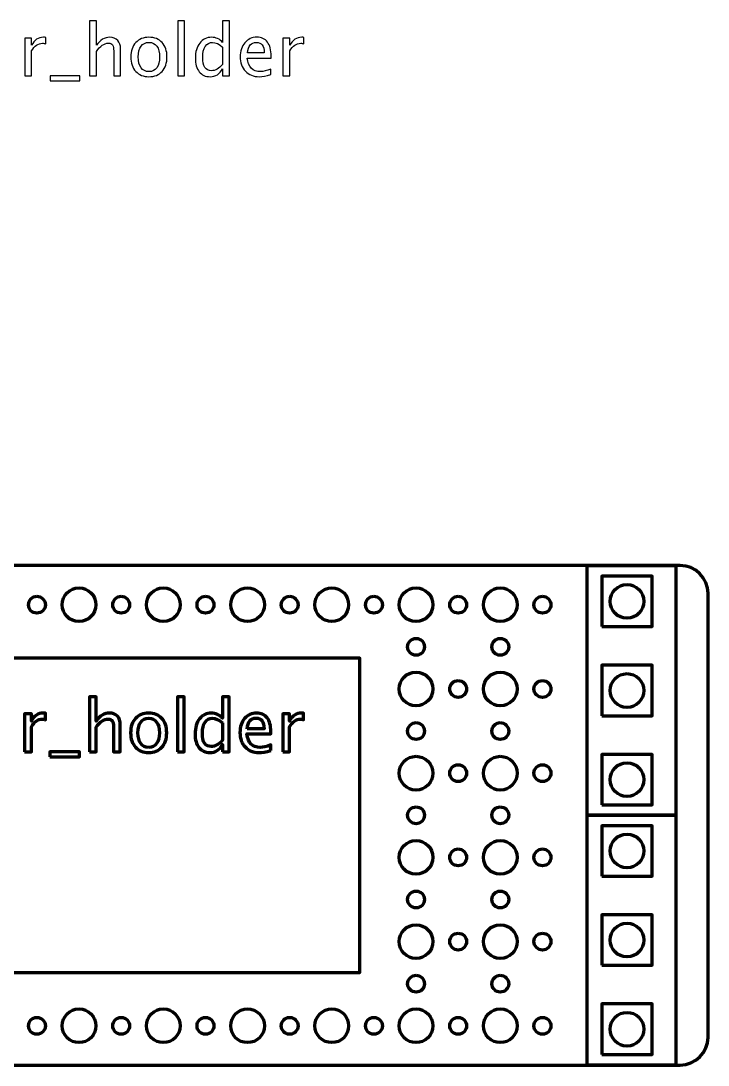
# Model space of a CAD drawing. Header units: centimetres. Extents: x -27.4 to 24.7, y -31.9 to 14.1.
# Drawn here: x 12.46 to 24.7, y -4.45 to 14.15 of the extents above; entities that cross this region are included whole.
import ezdxf

# ---------------------------------------------------------------- set-up
doc = ezdxf.new("R2010")
doc.units = ezdxf.units.CM
doc.header["$MEASUREMENT"] = 0
doc.layers.add('Layer 1', color=7, linetype='Continuous')

msp = doc.modelspace()

# ---------------------------------------------------------------- linework, layer by layer
at = {"layer": 'Layer 1', "color": 4, "lineweight": 106}
for points in [[(22.54249, 0), (24.12999, 0), (24.12999, 4.445), (22.54249, 4.445), (22.54249, 0)], [(22.80602, 3.36), (23.70602, 3.36), (23.70602, 4.26), (22.80602, 4.26), (22.80602, 3.36)], [(22.80602, 1.7725), (23.70602, 1.7725), (23.70602, 2.6725), (22.80602, 2.6725), (22.80602, 1.7725)], [(22.80602, 0.185), (23.70602, 0.185), (23.70602, 1.085), (22.80602, 1.085), (22.80602, 0.185)], [(22.54249, -4.445), (24.12999, -4.445), (24.12999, 0), (22.54249, 0), (22.54249, -4.445)], [(22.80602, -1.085), (23.70602, -1.085), (23.70602, -0.185), (22.80602, -0.185), (22.80602, -1.085)], [(22.80602, -2.6725), (23.70602, -2.6725), (23.70602, -1.7725), (22.80602, -1.7725), (22.80602, -2.6725)], [(22.80602, -4.26), (23.70602, -4.26), (23.70602, -3.36), (22.80602, -3.36), (22.80602, -4.26)]]:
    msp.add_lwpolyline(points, close=True, dxfattribs=at)
at = {"layer": 'Layer 1', "color": 5, "lineweight": 106}
msp.add_lwpolyline([(-18.5, -2.8), (18.5, -2.8), (18.5, 2.8), (-18.5, 2.8), (-18.5, -2.8)], close=True, dxfattribs=at)
at = {"layer": 'Layer 1', "color": 4, "lineweight": 106}
for centre in [(23.25602, 3.81), (23.25602, 2.2225), (23.25602, 0.635), (23.25602, -0.635), (23.25602, -2.2225), (23.25602, -3.81)]:
    msp.add_ellipse(centre, major_axis=(0, 0.3), ratio=1, dxfattribs=at)
at = {"layer": 'Layer 1', "lineweight": 106}
for centre, major_axis in [((23.25602, 3.81), (0, 0.3)), ((13.50001, 3.74999), (0, 0.30001)), ((15.00001, 3.74999), (0, 0.30001)), ((16.50001, 3.74999), (0, 0.30001)), ((18.00001, 3.74999), (0, 0.30001)), ((19.50001, 3.74999), (0, 0.30001)), ((21.00001, 3.74999), (0, 0.30001)), ((12.75, 3.75), (0, 0.15)), ((14.25, 3.75), (0, 0.15)), ((15.75, 3.75), (0, 0.15)), ((17.25, 3.75), (0, 0.15)), ((18.75, 3.75), (0, 0.15)), ((20.25, 3.75), (0, 0.15)), ((21.75, 3.75), (0, 0.15)), ((19.5, 3), (0, 0.15)), ((21, 3), (0, 0.15)), ((19.50001, 2.24999), (0, 0.30001)), ((21.00001, 2.24999), (0, 0.30001)), ((23.25602, 2.2225), (0, 0.3)), ((20.25, 2.25), (0, 0.15)), ((21.75, 2.25), (0, 0.15)), ((19.5, 1.5), (0, 0.15)), ((21, 1.5), (0, 0.15)), ((19.50001, 0.74999), (0, 0.30001)), ((21.00001, 0.74999), (0, 0.30001)), ((23.25602, 0.635), (0, 0.3)), ((20.25, 0.75), (0, 0.15)), ((21.75, 0.75), (0, 0.15)), ((19.5, 0), (0, 0.15)), ((21, 0), (0, 0.15)), ((23.25602, -0.635), (0, 0.3)), ((19.50001, -0.75001), (0, 0.30001)), ((21.00001, -0.75001), (0, 0.30001)), ((20.25, -0.75), (0, 0.15)), ((21.75, -0.75), (0, 0.15)), ((19.5, -1.5), (0, 0.15)), ((21, -1.5), (0, 0.15)), ((19.50001, -2.25001), (0, 0.30001)), ((21.00001, -2.25001), (0, 0.30001)), ((23.25602, -2.2225), (0, 0.3)), ((20.25, -2.25), (0, 0.15)), ((21.75, -2.25), (0, 0.15)), ((19.5, -3), (0, 0.15)), ((21, -3), (0, 0.15)), ((13.50001, -3.75001), (0, 0.30001)), ((15.00001, -3.75001), (0, 0.30001)), ((16.50001, -3.75001), (0, 0.30001)), ((18.00001, -3.75001), (0, 0.30001)), ((19.50001, -3.75001), (0, 0.30001)), ((21.00001, -3.75001), (0, 0.30001)), ((23.25602, -3.81), (0, 0.3)), ((12.75, -3.75), (0, 0.15)), ((14.25, -3.75), (0, 0.15)), ((15.75, -3.75), (0, 0.15)), ((17.25, -3.75), (0, 0.15)), ((18.75, -3.75), (0, 0.15)), ((20.25, -3.75), (0, 0.15)), ((21.75, -3.75), (0, 0.15))]:
    msp.add_ellipse(centre, major_axis=major_axis, ratio=1, dxfattribs=at)
at = {"layer": 'Layer 1'}
for points, knots in [([(13.68827, 13.17044), (13.68827, 13.17044), (13.68827, 14.14961), (13.68827, 14.14961), (13.68827, 14.14961), (13.68827, 14.14961), (13.81019, 14.14961), (13.81019, 14.14961), (13.81019, 14.14961), (13.81019, 14.14961), (13.81019, 13.71633), (13.81019, 13.71633), (13.81019, 13.71633), (13.87475, 13.81052), (13.95391, 13.85751), (14.04747, 13.85751), (14.04747, 13.85751), (14.10631, 13.85751), (14.15309, 13.8391), (14.18759, 13.80205), (14.18759, 13.80205), (14.22209, 13.76522), (14.23945, 13.71548), (14.23945, 13.65325), (14.23945, 13.65325), (14.23945, 13.65325), (14.23945, 13.17044), (14.23945, 13.17044), (14.23945, 13.17044), (14.23945, 13.17044), (14.11753, 13.17044), (14.11753, 13.17044), (14.11753, 13.17044), (14.11753, 13.17044), (14.11753, 13.61346), (14.11753, 13.61346), (14.11753, 13.61346), (14.11753, 13.66341), (14.11012, 13.69897), (14.09552, 13.72014), (14.09552, 13.72014), (14.0807, 13.74152), (14.05636, 13.7521), (14.02228, 13.7521), (14.02228, 13.7521), (13.94735, 13.7521), (13.87665, 13.70321), (13.81019, 13.60542), (13.81019, 13.60542), (13.81019, 13.60542), (13.81019, 13.17044), (13.81019, 13.17044), (13.81019, 13.17044), (13.81019, 13.17044), (13.68827, 13.17044), (13.68827, 13.17044)], [0, 0, 0, 0, 0.06666667, 0.06666667, 0.06666667, 0.06666667, 0.13333333, 0.13333333, 0.13333333, 0.13333333, 0.2, 0.2, 0.2, 0.2, 0.26666667, 0.26666667, 0.26666667, 0.26666667, 0.33333333, 0.33333333, 0.33333333, 0.33333333, 0.4, 0.4, 0.4, 0.4, 0.46666667, 0.46666667, 0.46666667, 0.46666667, 0.53333333, 0.53333333, 0.53333333, 0.53333333, 0.6, 0.6, 0.6, 0.6, 0.66666667, 0.66666667, 0.66666667, 0.66666667, 0.73333333, 0.73333333, 0.73333333, 0.73333333, 0.8, 0.8, 0.8, 0.8, 0.86666667, 0.86666667, 0.86666667, 0.86666667, 1, 1, 1, 1]), ([(15.25672, 13.17044), (15.25672, 13.17044), (15.25672, 14.14961), (15.25672, 14.14961), (15.25672, 14.14961), (15.25672, 14.14961), (15.37864, 14.14961), (15.37864, 14.14961), (15.37864, 14.14961), (15.37864, 14.14961), (15.37864, 13.17044), (15.37864, 13.17044), (15.37864, 13.17044), (15.37864, 13.17044), (15.25672, 13.17044), (15.25672, 13.17044)], [0, 0, 0, 0, 0.2, 0.2, 0.2, 0.2, 0.4, 0.4, 0.4, 0.4, 0.6, 0.6, 0.6, 0.6, 1, 1, 1, 1]), ([(16.05682, 13.17044), (16.05682, 13.17044), (16.05682, 13.29681), (16.05682, 13.29681), (16.05682, 13.29681), (16.00708, 13.2024), (15.93215, 13.1552), (15.83203, 13.1552), (15.83203, 13.1552), (15.75075, 13.1552), (15.68683, 13.18462), (15.64026, 13.24368), (15.64026, 13.24368), (15.59369, 13.30273), (15.57041, 13.38338), (15.57041, 13.48561), (15.57041, 13.48561), (15.57041, 13.59737), (15.59687, 13.68733), (15.64957, 13.75549), (15.64957, 13.75549), (15.70249, 13.82343), (15.77192, 13.85751), (15.85807, 13.85751), (15.85807, 13.85751), (15.93786, 13.85751), (16.00433, 13.82703), (16.05682, 13.76586), (16.05682, 13.76586), (16.05682, 13.76586), (16.05682, 14.14961), (16.05682, 14.14961), (16.05682, 14.14961), (16.05682, 14.14961), (16.17874, 14.14961), (16.17874, 14.14961), (16.17874, 14.14961), (16.17874, 14.14961), (16.17874, 13.17044), (16.17874, 13.17044), (16.17874, 13.17044), (16.17874, 13.17044), (16.05682, 13.17044), (16.05682, 13.17044)], [0, 0, 0, 0, 0.08333333, 0.08333333, 0.08333333, 0.08333333, 0.16666667, 0.16666667, 0.16666667, 0.16666667, 0.25, 0.25, 0.25, 0.25, 0.33333333, 0.33333333, 0.33333333, 0.33333333, 0.41666667, 0.41666667, 0.41666667, 0.41666667, 0.5, 0.5, 0.5, 0.5, 0.58333333, 0.58333333, 0.58333333, 0.58333333, 0.66666667, 0.66666667, 0.66666667, 0.66666667, 0.75, 0.75, 0.75, 0.75, 0.83333333, 0.83333333, 0.83333333, 0.83333333, 1, 1, 1, 1]), ([(12.53363, 13.17044), (12.53363, 13.17044), (12.53363, 13.84354), (12.53363, 13.84354), (12.53363, 13.84354), (12.53363, 13.84354), (12.65555, 13.84354), (12.65555, 13.84354), (12.65555, 13.84354), (12.65555, 13.84354), (12.65555, 13.71633), (12.65555, 13.71633), (12.65555, 13.71633), (12.70402, 13.81052), (12.7743, 13.85751), (12.86658, 13.85751), (12.86658, 13.85751), (12.87907, 13.85751), (12.89219, 13.85645), (12.90574, 13.85434), (12.90574, 13.85434), (12.90574, 13.85434), (12.90574, 13.74025), (12.90574, 13.74025), (12.90574, 13.74025), (12.88457, 13.74723), (12.86595, 13.75083), (12.84986, 13.75083), (12.84986, 13.75083), (12.77239, 13.75083), (12.70762, 13.70511), (12.65555, 13.61346), (12.65555, 13.61346), (12.65555, 13.61346), (12.65555, 13.17044), (12.65555, 13.17044), (12.65555, 13.17044), (12.65555, 13.17044), (12.53363, 13.17044), (12.53363, 13.17044)], [0, 0, 0, 0, 0.09090909, 0.09090909, 0.09090909, 0.09090909, 0.18181818, 0.18181818, 0.18181818, 0.18181818, 0.27272727, 0.27272727, 0.27272727, 0.27272727, 0.36363636, 0.36363636, 0.36363636, 0.36363636, 0.45454545, 0.45454545, 0.45454545, 0.45454545, 0.54545455, 0.54545455, 0.54545455, 0.54545455, 0.63636364, 0.63636364, 0.63636364, 0.63636364, 0.72727273, 0.72727273, 0.72727273, 0.72727273, 0.81818182, 0.81818182, 0.81818182, 0.81818182, 1, 1, 1, 1]), ([(14.74449, 13.1552), (14.64564, 13.1552), (14.56733, 13.18674), (14.50975, 13.24982), (14.50975, 13.24982), (14.45197, 13.31289), (14.42318, 13.39862), (14.42318, 13.50678), (14.42318, 13.50678), (14.42318, 13.61473), (14.45197, 13.70024), (14.50975, 13.76311), (14.50975, 13.76311), (14.56733, 13.82597), (14.64564, 13.85751), (14.74449, 13.85751), (14.74449, 13.85751), (14.84334, 13.85751), (14.92166, 13.82597), (14.97923, 13.76311), (14.97923, 13.76311), (15.03701, 13.70024), (15.0658, 13.61473), (15.0658, 13.50678), (15.0658, 13.50678), (15.0658, 13.39862), (15.03701, 13.31289), (14.97923, 13.24982), (14.97923, 13.24982), (14.92166, 13.18674), (14.84334, 13.1552), (14.74449, 13.1552)], [0, 0, 0, 0, 0.11111111, 0.11111111, 0.11111111, 0.11111111, 0.22222222, 0.22222222, 0.22222222, 0.22222222, 0.33333333, 0.33333333, 0.33333333, 0.33333333, 0.44444444, 0.44444444, 0.44444444, 0.44444444, 0.55555556, 0.55555556, 0.55555556, 0.55555556, 0.66666667, 0.66666667, 0.66666667, 0.66666667, 0.77777778, 0.77777778, 0.77777778, 0.77777778, 1, 1, 1, 1]), ([(14.74428, 13.24664), (14.8046, 13.24664), (14.85159, 13.26929), (14.88504, 13.3148), (14.88504, 13.3148), (14.91827, 13.36009), (14.93499, 13.42423), (14.93499, 13.50678), (14.93499, 13.50678), (14.93499, 13.58912), (14.91827, 13.65304), (14.88504, 13.69834), (14.88504, 13.69834), (14.85159, 13.74342), (14.8046, 13.76607), (14.74428, 13.76607), (14.74428, 13.76607), (14.68374, 13.76607), (14.63675, 13.74342), (14.60373, 13.69834), (14.60373, 13.69834), (14.5705, 13.65304), (14.55399, 13.58912), (14.55399, 13.50678), (14.55399, 13.50678), (14.55399, 13.42423), (14.5705, 13.36009), (14.60373, 13.3148), (14.60373, 13.3148), (14.63675, 13.26929), (14.68374, 13.24664), (14.74428, 13.24664)], [0, 0, 0, 0, 0.11111111, 0.11111111, 0.11111111, 0.11111111, 0.22222222, 0.22222222, 0.22222222, 0.22222222, 0.33333333, 0.33333333, 0.33333333, 0.33333333, 0.44444444, 0.44444444, 0.44444444, 0.44444444, 0.55555556, 0.55555556, 0.55555556, 0.55555556, 0.66666667, 0.66666667, 0.66666667, 0.66666667, 0.77777778, 0.77777778, 0.77777778, 0.77777778, 1, 1, 1, 1]), ([(16.05682, 13.68246), (15.99353, 13.73813), (15.93363, 13.76607), (15.8769, 13.76607), (15.8769, 13.76607), (15.82102, 13.76607), (15.77784, 13.74279), (15.74715, 13.69601), (15.74715, 13.69601), (15.71646, 13.64944), (15.70122, 13.5834), (15.70122, 13.49789), (15.70122, 13.49789), (15.70122, 13.34062), (15.75329, 13.26188), (15.85764, 13.26188), (15.85764, 13.26188), (15.92538, 13.26188), (15.99184, 13.29892), (16.05682, 13.37279), (16.05682, 13.37279), (16.05682, 13.37279), (16.05682, 13.68246), (16.05682, 13.68246)], [0, 0, 0, 0, 0.14285714, 0.14285714, 0.14285714, 0.14285714, 0.28571429, 0.28571429, 0.28571429, 0.28571429, 0.42857143, 0.42857143, 0.42857143, 0.42857143, 0.57142857, 0.57142857, 0.57142857, 0.57142857, 0.71428571, 0.71428571, 0.71428571, 0.71428571, 1, 1, 1, 1]), ([(16.91703, 13.19203), (16.83512, 13.16748), (16.76505, 13.1552), (16.70663, 13.1552), (16.70663, 13.1552), (16.60694, 13.1552), (16.52587, 13.18822), (16.46343, 13.25405), (16.46343, 13.25405), (16.40099, 13.31988), (16.36966, 13.40518), (16.36966, 13.51017), (16.36966, 13.51017), (16.36966, 13.61198), (16.39718, 13.69559), (16.45242, 13.76099), (16.45242, 13.76099), (16.50767, 13.82618), (16.57836, 13.85878), (16.66451, 13.85878), (16.66451, 13.85878), (16.746, 13.85878), (16.80908, 13.82978), (16.85353, 13.77179), (16.85353, 13.77179), (16.89798, 13.71379), (16.92021, 13.63166), (16.92021, 13.52519), (16.92021, 13.52519), (16.92021, 13.52519), (16.91957, 13.48794), (16.91957, 13.48794), (16.91957, 13.48794), (16.91957, 13.48794), (16.49412, 13.48794), (16.49412, 13.48794), (16.49412, 13.48794), (16.5119, 13.32707), (16.59043, 13.24664), (16.72949, 13.24664), (16.72949, 13.24664), (16.78051, 13.24664), (16.84295, 13.26103), (16.91703, 13.28982), (16.91703, 13.28982), (16.91703, 13.28982), (16.91703, 13.19203), (16.91703, 13.19203)], [0, 0, 0, 0, 0.07692308, 0.07692308, 0.07692308, 0.07692308, 0.15384615, 0.15384615, 0.15384615, 0.15384615, 0.23076923, 0.23076923, 0.23076923, 0.23076923, 0.30769231, 0.30769231, 0.30769231, 0.30769231, 0.38461538, 0.38461538, 0.38461538, 0.38461538, 0.46153846, 0.46153846, 0.46153846, 0.46153846, 0.53846154, 0.53846154, 0.53846154, 0.53846154, 0.61538462, 0.61538462, 0.61538462, 0.61538462, 0.69230769, 0.69230769, 0.69230769, 0.69230769, 0.76923077, 0.76923077, 0.76923077, 0.76923077, 0.84615385, 0.84615385, 0.84615385, 0.84615385, 1, 1, 1, 1]), ([(16.50047, 13.57938), (16.50047, 13.57938), (16.79765, 13.57938), (16.79765, 13.57938), (16.79765, 13.57938), (16.79765, 13.70469), (16.75087, 13.76734), (16.65753, 13.76734), (16.65753, 13.76734), (16.56355, 13.76734), (16.51127, 13.70469), (16.50047, 13.57938)], [0, 0, 0, 0, 0.25, 0.25, 0.25, 0.25, 0.5, 0.5, 0.5, 0.5, 1, 1, 1, 1]), ([(17.1306, 13.17044), (17.1306, 13.17044), (17.1306, 13.84354), (17.1306, 13.84354), (17.1306, 13.84354), (17.1306, 13.84354), (17.25252, 13.84354), (17.25252, 13.84354), (17.25252, 13.84354), (17.25252, 13.84354), (17.25252, 13.71633), (17.25252, 13.71633), (17.25252, 13.71633), (17.30099, 13.81052), (17.37127, 13.85751), (17.46355, 13.85751), (17.46355, 13.85751), (17.47604, 13.85751), (17.48916, 13.85645), (17.50271, 13.85434), (17.50271, 13.85434), (17.50271, 13.85434), (17.50271, 13.74025), (17.50271, 13.74025), (17.50271, 13.74025), (17.48154, 13.74723), (17.46292, 13.75083), (17.44683, 13.75083), (17.44683, 13.75083), (17.36936, 13.75083), (17.30459, 13.70511), (17.25252, 13.61346), (17.25252, 13.61346), (17.25252, 13.61346), (17.25252, 13.17044), (17.25252, 13.17044), (17.25252, 13.17044), (17.25252, 13.17044), (17.1306, 13.17044), (17.1306, 13.17044)], [0, 0, 0, 0, 0.09090909, 0.09090909, 0.09090909, 0.09090909, 0.18181818, 0.18181818, 0.18181818, 0.18181818, 0.27272727, 0.27272727, 0.27272727, 0.27272727, 0.36363636, 0.36363636, 0.36363636, 0.36363636, 0.45454545, 0.45454545, 0.45454545, 0.45454545, 0.54545455, 0.54545455, 0.54545455, 0.54545455, 0.63636364, 0.63636364, 0.63636364, 0.63636364, 0.72727273, 0.72727273, 0.72727273, 0.72727273, 0.81818182, 0.81818182, 0.81818182, 0.81818182, 1, 1, 1, 1]), ([(12.98469, 13.079), (12.98469, 13.079), (12.98469, 13.17044), (12.98469, 13.17044), (12.98469, 13.17044), (12.98469, 13.17044), (13.51301, 13.17044), (13.51301, 13.17044), (13.51301, 13.17044), (13.51301, 13.17044), (13.51301, 13.079), (13.51301, 13.079), (13.51301, 13.079), (13.51301, 13.079), (12.98469, 13.079), (12.98469, 13.079)], [0, 0, 0, 0, 0.2, 0.2, 0.2, 0.2, 0.4, 0.4, 0.4, 0.4, 0.6, 0.6, 0.6, 0.6, 1, 1, 1, 1])]:
    msp.add_open_spline(points, degree=3, knots=knots, dxfattribs=at)
at = {"layer": 'Layer 1', "lineweight": 106}
msp.add_open_spline([(-24.7, -3.95), (-24.7, -3.95), (-24.7, 3.95), (-24.7, 3.95), (-24.7, 3.95), (-24.7, 4.22614), (-24.47614, 4.45), (-24.2, 4.45), (-24.2, 4.45), (-24.2, 4.45), (24.2, 4.45), (24.2, 4.45), (24.2, 4.45), (24.47614, 4.45), (24.7, 4.22614), (24.7, 3.95), (24.7, 3.95), (24.7, 3.95), (24.7, -3.95), (24.7, -3.95), (24.7, -3.95), (24.7, -4.22614), (24.47614, -4.45), (24.2, -4.45), (24.2, -4.45), (24.2, -4.45), (-24.2, -4.45), (-24.2, -4.45), (-24.2, -4.45), (-24.47614, -4.45), (-24.7, -4.22614), (-24.7, -3.95)], degree=3, knots=[0, 0, 0, 0, 0.11111111, 0.11111111, 0.11111111, 0.11111111, 0.22222222, 0.22222222, 0.22222222, 0.22222222, 0.33333333, 0.33333333, 0.33333333, 0.33333333, 0.44444444, 0.44444444, 0.44444444, 0.44444444, 0.55555556, 0.55555556, 0.55555556, 0.55555556, 0.66666667, 0.66666667, 0.66666667, 0.66666667, 0.77777778, 0.77777778, 0.77777778, 0.77777778, 1, 1, 1, 1], dxfattribs=at)
at = {"layer": 'Layer 1', "color": 5, "lineweight": 106}
for points, knots in [([(13.68353, 1.13296), (13.68353, 1.13296), (13.68353, 2.11213), (13.68353, 2.11213), (13.68353, 2.11213), (13.68353, 2.11213), (13.80545, 2.11213), (13.80545, 2.11213), (13.80545, 2.11213), (13.80545, 2.11213), (13.80545, 1.67885), (13.80545, 1.67885), (13.80545, 1.67885), (13.87001, 1.77304), (13.94917, 1.82003), (14.04273, 1.82003), (14.04273, 1.82003), (14.10157, 1.82003), (14.14835, 1.80162), (14.18285, 1.76457), (14.18285, 1.76457), (14.21735, 1.72774), (14.23471, 1.678), (14.23471, 1.61577), (14.23471, 1.61577), (14.23471, 1.61577), (14.23471, 1.13296), (14.23471, 1.13296), (14.23471, 1.13296), (14.23471, 1.13296), (14.11279, 1.13296), (14.11279, 1.13296), (14.11279, 1.13296), (14.11279, 1.13296), (14.11279, 1.57598), (14.11279, 1.57598), (14.11279, 1.57598), (14.11279, 1.62593), (14.10538, 1.66149), (14.09078, 1.68266), (14.09078, 1.68266), (14.07596, 1.70404), (14.05162, 1.71462), (14.01754, 1.71462), (14.01754, 1.71462), (13.94261, 1.71462), (13.87191, 1.66573), (13.80545, 1.56794), (13.80545, 1.56794), (13.80545, 1.56794), (13.80545, 1.13296), (13.80545, 1.13296), (13.80545, 1.13296), (13.80545, 1.13296), (13.68353, 1.13296), (13.68353, 1.13296)], [0, 0, 0, 0, 0.06666667, 0.06666667, 0.06666667, 0.06666667, 0.13333333, 0.13333333, 0.13333333, 0.13333333, 0.2, 0.2, 0.2, 0.2, 0.26666667, 0.26666667, 0.26666667, 0.26666667, 0.33333333, 0.33333333, 0.33333333, 0.33333333, 0.4, 0.4, 0.4, 0.4, 0.46666667, 0.46666667, 0.46666667, 0.46666667, 0.53333333, 0.53333333, 0.53333333, 0.53333333, 0.6, 0.6, 0.6, 0.6, 0.66666667, 0.66666667, 0.66666667, 0.66666667, 0.73333333, 0.73333333, 0.73333333, 0.73333333, 0.8, 0.8, 0.8, 0.8, 0.86666667, 0.86666667, 0.86666667, 0.86666667, 1, 1, 1, 1]), ([(15.25198, 1.13296), (15.25198, 1.13296), (15.25198, 2.11213), (15.25198, 2.11213), (15.25198, 2.11213), (15.25198, 2.11213), (15.3739, 2.11213), (15.3739, 2.11213), (15.3739, 2.11213), (15.3739, 2.11213), (15.3739, 1.13296), (15.3739, 1.13296), (15.3739, 1.13296), (15.3739, 1.13296), (15.25198, 1.13296), (15.25198, 1.13296)], [0, 0, 0, 0, 0.2, 0.2, 0.2, 0.2, 0.4, 0.4, 0.4, 0.4, 0.6, 0.6, 0.6, 0.6, 1, 1, 1, 1]), ([(16.05208, 1.13296), (16.05208, 1.13296), (16.05208, 1.25933), (16.05208, 1.25933), (16.05208, 1.25933), (16.00234, 1.16492), (15.92741, 1.11772), (15.82729, 1.11772), (15.82729, 1.11772), (15.74601, 1.11772), (15.68209, 1.14714), (15.63552, 1.2062), (15.63552, 1.2062), (15.58895, 1.26525), (15.56567, 1.3459), (15.56567, 1.44813), (15.56567, 1.44813), (15.56567, 1.55989), (15.59213, 1.64985), (15.64483, 1.71801), (15.64483, 1.71801), (15.69775, 1.78595), (15.76718, 1.82003), (15.85333, 1.82003), (15.85333, 1.82003), (15.93312, 1.82003), (15.99959, 1.78955), (16.05208, 1.72838), (16.05208, 1.72838), (16.05208, 1.72838), (16.05208, 2.11213), (16.05208, 2.11213), (16.05208, 2.11213), (16.05208, 2.11213), (16.174, 2.11213), (16.174, 2.11213), (16.174, 2.11213), (16.174, 2.11213), (16.174, 1.13296), (16.174, 1.13296), (16.174, 1.13296), (16.174, 1.13296), (16.05208, 1.13296), (16.05208, 1.13296)], [0, 0, 0, 0, 0.08333333, 0.08333333, 0.08333333, 0.08333333, 0.16666667, 0.16666667, 0.16666667, 0.16666667, 0.25, 0.25, 0.25, 0.25, 0.33333333, 0.33333333, 0.33333333, 0.33333333, 0.41666667, 0.41666667, 0.41666667, 0.41666667, 0.5, 0.5, 0.5, 0.5, 0.58333333, 0.58333333, 0.58333333, 0.58333333, 0.66666667, 0.66666667, 0.66666667, 0.66666667, 0.75, 0.75, 0.75, 0.75, 0.83333333, 0.83333333, 0.83333333, 0.83333333, 1, 1, 1, 1]), ([(12.52889, 1.13296), (12.52889, 1.13296), (12.52889, 1.80606), (12.52889, 1.80606), (12.52889, 1.80606), (12.52889, 1.80606), (12.65081, 1.80606), (12.65081, 1.80606), (12.65081, 1.80606), (12.65081, 1.80606), (12.65081, 1.67885), (12.65081, 1.67885), (12.65081, 1.67885), (12.69928, 1.77304), (12.76956, 1.82003), (12.86184, 1.82003), (12.86184, 1.82003), (12.87433, 1.82003), (12.88745, 1.81897), (12.901, 1.81686), (12.901, 1.81686), (12.901, 1.81686), (12.901, 1.70277), (12.901, 1.70277), (12.901, 1.70277), (12.87983, 1.70975), (12.86121, 1.71335), (12.84512, 1.71335), (12.84512, 1.71335), (12.76765, 1.71335), (12.70288, 1.66763), (12.65081, 1.57598), (12.65081, 1.57598), (12.65081, 1.57598), (12.65081, 1.13296), (12.65081, 1.13296), (12.65081, 1.13296), (12.65081, 1.13296), (12.52889, 1.13296), (12.52889, 1.13296)], [0, 0, 0, 0, 0.09090909, 0.09090909, 0.09090909, 0.09090909, 0.18181818, 0.18181818, 0.18181818, 0.18181818, 0.27272727, 0.27272727, 0.27272727, 0.27272727, 0.36363636, 0.36363636, 0.36363636, 0.36363636, 0.45454545, 0.45454545, 0.45454545, 0.45454545, 0.54545455, 0.54545455, 0.54545455, 0.54545455, 0.63636364, 0.63636364, 0.63636364, 0.63636364, 0.72727273, 0.72727273, 0.72727273, 0.72727273, 0.81818182, 0.81818182, 0.81818182, 0.81818182, 1, 1, 1, 1]), ([(14.73975, 1.11772), (14.6409, 1.11772), (14.56259, 1.14926), (14.50501, 1.21234), (14.50501, 1.21234), (14.44723, 1.27541), (14.41844, 1.36114), (14.41844, 1.4693), (14.41844, 1.4693), (14.41844, 1.57725), (14.44723, 1.66276), (14.50501, 1.72563), (14.50501, 1.72563), (14.56259, 1.78849), (14.6409, 1.82003), (14.73975, 1.82003), (14.73975, 1.82003), (14.8386, 1.82003), (14.91692, 1.78849), (14.97449, 1.72563), (14.97449, 1.72563), (15.03227, 1.66276), (15.06106, 1.57725), (15.06106, 1.4693), (15.06106, 1.4693), (15.06106, 1.36114), (15.03227, 1.27541), (14.97449, 1.21234), (14.97449, 1.21234), (14.91692, 1.14926), (14.8386, 1.11772), (14.73975, 1.11772)], [0, 0, 0, 0, 0.11111111, 0.11111111, 0.11111111, 0.11111111, 0.22222222, 0.22222222, 0.22222222, 0.22222222, 0.33333333, 0.33333333, 0.33333333, 0.33333333, 0.44444444, 0.44444444, 0.44444444, 0.44444444, 0.55555556, 0.55555556, 0.55555556, 0.55555556, 0.66666667, 0.66666667, 0.66666667, 0.66666667, 0.77777778, 0.77777778, 0.77777778, 0.77777778, 1, 1, 1, 1]), ([(14.73954, 1.20916), (14.79986, 1.20916), (14.84685, 1.23181), (14.8803, 1.27732), (14.8803, 1.27732), (14.91353, 1.32261), (14.93025, 1.38675), (14.93025, 1.4693), (14.93025, 1.4693), (14.93025, 1.55164), (14.91353, 1.61556), (14.8803, 1.66086), (14.8803, 1.66086), (14.84685, 1.70594), (14.79986, 1.72859), (14.73954, 1.72859), (14.73954, 1.72859), (14.679, 1.72859), (14.63201, 1.70594), (14.59899, 1.66086), (14.59899, 1.66086), (14.56576, 1.61556), (14.54925, 1.55164), (14.54925, 1.4693), (14.54925, 1.4693), (14.54925, 1.38675), (14.56576, 1.32261), (14.59899, 1.27732), (14.59899, 1.27732), (14.63201, 1.23181), (14.679, 1.20916), (14.73954, 1.20916)], [0, 0, 0, 0, 0.11111111, 0.11111111, 0.11111111, 0.11111111, 0.22222222, 0.22222222, 0.22222222, 0.22222222, 0.33333333, 0.33333333, 0.33333333, 0.33333333, 0.44444444, 0.44444444, 0.44444444, 0.44444444, 0.55555556, 0.55555556, 0.55555556, 0.55555556, 0.66666667, 0.66666667, 0.66666667, 0.66666667, 0.77777778, 0.77777778, 0.77777778, 0.77777778, 1, 1, 1, 1]), ([(16.05208, 1.64498), (15.98879, 1.70065), (15.92889, 1.72859), (15.87216, 1.72859), (15.87216, 1.72859), (15.81628, 1.72859), (15.7731, 1.70531), (15.74241, 1.65853), (15.74241, 1.65853), (15.71172, 1.61196), (15.69648, 1.54592), (15.69648, 1.46041), (15.69648, 1.46041), (15.69648, 1.30314), (15.74855, 1.2244), (15.8529, 1.2244), (15.8529, 1.2244), (15.92064, 1.2244), (15.9871, 1.26144), (16.05208, 1.33531), (16.05208, 1.33531), (16.05208, 1.33531), (16.05208, 1.64498), (16.05208, 1.64498)], [0, 0, 0, 0, 0.14285714, 0.14285714, 0.14285714, 0.14285714, 0.28571429, 0.28571429, 0.28571429, 0.28571429, 0.42857143, 0.42857143, 0.42857143, 0.42857143, 0.57142857, 0.57142857, 0.57142857, 0.57142857, 0.71428571, 0.71428571, 0.71428571, 0.71428571, 1, 1, 1, 1]), ([(16.91229, 1.15455), (16.83038, 1.13), (16.76031, 1.11772), (16.70189, 1.11772), (16.70189, 1.11772), (16.6022, 1.11772), (16.52113, 1.15074), (16.45869, 1.21657), (16.45869, 1.21657), (16.39625, 1.2824), (16.36492, 1.3677), (16.36492, 1.47269), (16.36492, 1.47269), (16.36492, 1.5745), (16.39244, 1.65811), (16.44768, 1.72351), (16.44768, 1.72351), (16.50293, 1.7887), (16.57362, 1.8213), (16.65977, 1.8213), (16.65977, 1.8213), (16.74126, 1.8213), (16.80434, 1.7923), (16.84879, 1.73431), (16.84879, 1.73431), (16.89324, 1.67631), (16.91547, 1.59418), (16.91547, 1.48771), (16.91547, 1.48771), (16.91547, 1.48771), (16.91483, 1.45046), (16.91483, 1.45046), (16.91483, 1.45046), (16.91483, 1.45046), (16.48938, 1.45046), (16.48938, 1.45046), (16.48938, 1.45046), (16.50716, 1.28959), (16.58569, 1.20916), (16.72475, 1.20916), (16.72475, 1.20916), (16.77577, 1.20916), (16.83821, 1.22355), (16.91229, 1.25234), (16.91229, 1.25234), (16.91229, 1.25234), (16.91229, 1.15455), (16.91229, 1.15455)], [0, 0, 0, 0, 0.07692308, 0.07692308, 0.07692308, 0.07692308, 0.15384615, 0.15384615, 0.15384615, 0.15384615, 0.23076923, 0.23076923, 0.23076923, 0.23076923, 0.30769231, 0.30769231, 0.30769231, 0.30769231, 0.38461538, 0.38461538, 0.38461538, 0.38461538, 0.46153846, 0.46153846, 0.46153846, 0.46153846, 0.53846154, 0.53846154, 0.53846154, 0.53846154, 0.61538462, 0.61538462, 0.61538462, 0.61538462, 0.69230769, 0.69230769, 0.69230769, 0.69230769, 0.76923077, 0.76923077, 0.76923077, 0.76923077, 0.84615385, 0.84615385, 0.84615385, 0.84615385, 1, 1, 1, 1]), ([(16.49573, 1.5419), (16.49573, 1.5419), (16.79291, 1.5419), (16.79291, 1.5419), (16.79291, 1.5419), (16.79291, 1.66721), (16.74613, 1.72986), (16.65279, 1.72986), (16.65279, 1.72986), (16.55881, 1.72986), (16.50653, 1.66721), (16.49573, 1.5419)], [0, 0, 0, 0, 0.25, 0.25, 0.25, 0.25, 0.5, 0.5, 0.5, 0.5, 1, 1, 1, 1]), ([(17.12586, 1.13296), (17.12586, 1.13296), (17.12586, 1.80606), (17.12586, 1.80606), (17.12586, 1.80606), (17.12586, 1.80606), (17.24778, 1.80606), (17.24778, 1.80606), (17.24778, 1.80606), (17.24778, 1.80606), (17.24778, 1.67885), (17.24778, 1.67885), (17.24778, 1.67885), (17.29625, 1.77304), (17.36653, 1.82003), (17.45881, 1.82003), (17.45881, 1.82003), (17.4713, 1.82003), (17.48442, 1.81897), (17.49797, 1.81686), (17.49797, 1.81686), (17.49797, 1.81686), (17.49797, 1.70277), (17.49797, 1.70277), (17.49797, 1.70277), (17.4768, 1.70975), (17.45818, 1.71335), (17.44209, 1.71335), (17.44209, 1.71335), (17.36462, 1.71335), (17.29985, 1.66763), (17.24778, 1.57598), (17.24778, 1.57598), (17.24778, 1.57598), (17.24778, 1.13296), (17.24778, 1.13296), (17.24778, 1.13296), (17.24778, 1.13296), (17.12586, 1.13296), (17.12586, 1.13296)], [0, 0, 0, 0, 0.09090909, 0.09090909, 0.09090909, 0.09090909, 0.18181818, 0.18181818, 0.18181818, 0.18181818, 0.27272727, 0.27272727, 0.27272727, 0.27272727, 0.36363636, 0.36363636, 0.36363636, 0.36363636, 0.45454545, 0.45454545, 0.45454545, 0.45454545, 0.54545455, 0.54545455, 0.54545455, 0.54545455, 0.63636364, 0.63636364, 0.63636364, 0.63636364, 0.72727273, 0.72727273, 0.72727273, 0.72727273, 0.81818182, 0.81818182, 0.81818182, 0.81818182, 1, 1, 1, 1]), ([(12.97995, 1.04152), (12.97995, 1.04152), (12.97995, 1.13296), (12.97995, 1.13296), (12.97995, 1.13296), (12.97995, 1.13296), (13.50827, 1.13296), (13.50827, 1.13296), (13.50827, 1.13296), (13.50827, 1.13296), (13.50827, 1.04152), (13.50827, 1.04152), (13.50827, 1.04152), (13.50827, 1.04152), (12.97995, 1.04152), (12.97995, 1.04152)], [0, 0, 0, 0, 0.2, 0.2, 0.2, 0.2, 0.4, 0.4, 0.4, 0.4, 0.6, 0.6, 0.6, 0.6, 1, 1, 1, 1])]:
    msp.add_open_spline(points, degree=3, knots=knots, dxfattribs=at)

doc.saveas('drawing.dxf')
